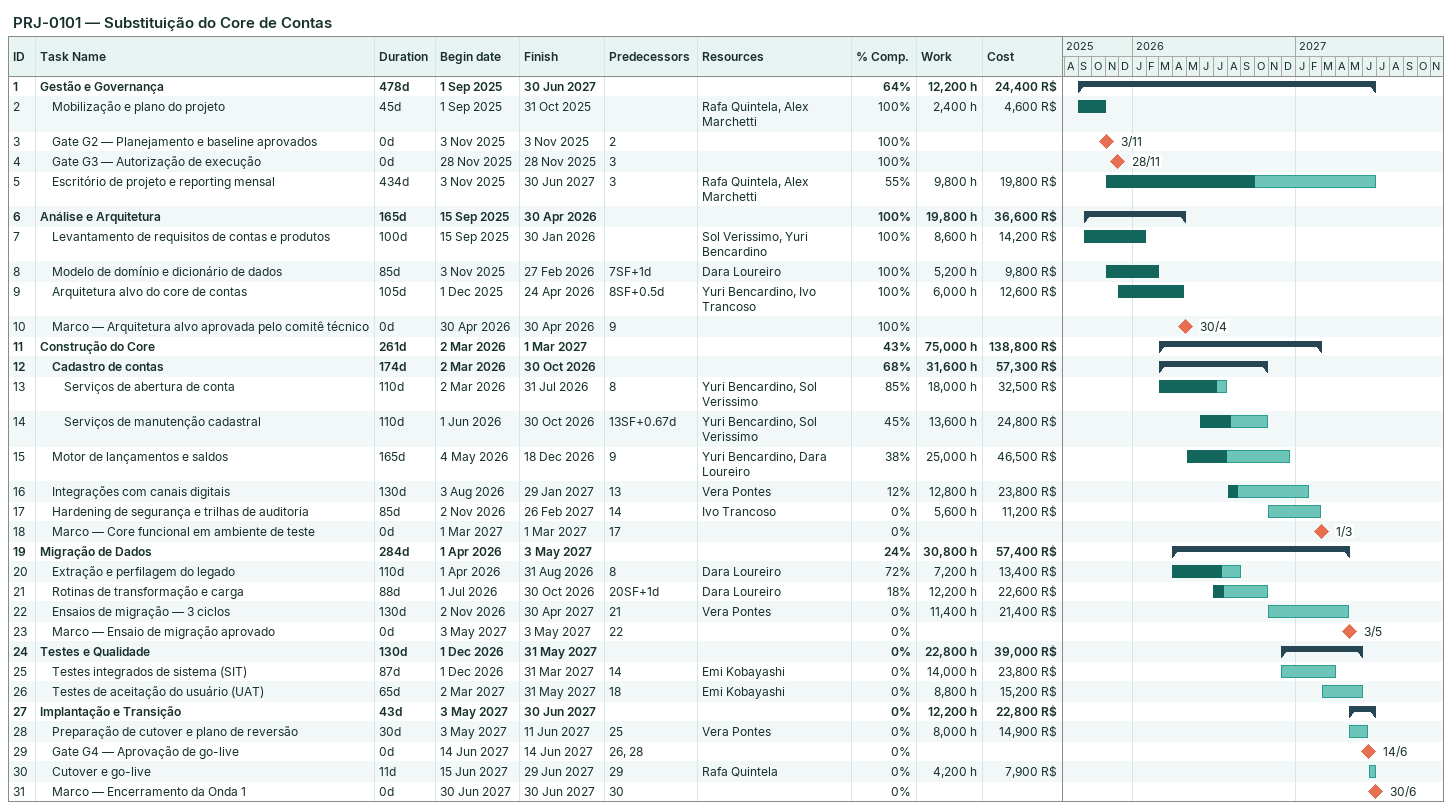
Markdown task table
PRJ-0101 — Substituição do Core de Contas

| ID | Level | Task | Duration | Start | Finish | Predecessors | Resources | % complete | Work (h) | Cost (R$) |
|---|---|---|---|---|---|---|---|---|---|---|
| 1 | 1 | **Gestão e Governança** | 478d | 2025-09-01 | 2027-06-30 |  |  | 64 | 12200 | 24400 |
| 2 | 2 | Mobilização e plano do projeto | 45d | 2025-09-01 | 2025-10-31 |  | Rafa Quintela, Alex Marchetti | 100 | 2400 | 4600 |
| 3 | 2 | Gate G2 — Planejamento e baseline aprovados | 0d | 2025-11-03 | 2025-11-03 | 2 |  | 100 |  |  |
| 4 | 2 | Gate G3 — Autorização de execução | 0d | 2025-11-28 | 2025-11-28 | 3 |  | 100 |  |  |
| 5 | 2 | Escritório de projeto e reporting mensal | 434d | 2025-11-03 | 2027-06-30 | 3 | Rafa Quintela, Alex Marchetti | 55 | 9800 | 19800 |
| 6 | 1 | **Análise e Arquitetura** | 165d | 2025-09-15 | 2026-04-30 |  |  | 100 | 19800 | 36600 |
| 7 | 2 | Levantamento de requisitos de contas e produtos | 100d | 2025-09-15 | 2026-01-30 |  | Sol Verissimo, Yuri Bencardino | 100 | 8600 | 14200 |
| 8 | 2 | Modelo de domínio e dicionário de dados | 85d | 2025-11-03 | 2026-02-27 | 7SF+1d | Dara Loureiro | 100 | 5200 | 9800 |
| 9 | 2 | Arquitetura alvo do core de contas | 105d | 2025-12-01 | 2026-04-24 | 8SF+0.5d | Yuri Bencardino, Ivo Trancoso | 100 | 6000 | 12600 |
| 10 | 2 | Marco — Arquitetura alvo aprovada pelo comitê técnico | 0d | 2026-04-30 | 2026-04-30 | 9 |  | 100 |  |  |
| 11 | 1 | **Construção do Core** | 261d | 2026-03-02 | 2027-03-01 |  |  | 43 | 75000 | 138800 |
| 12 | 2 | **Cadastro de contas** | 174d | 2026-03-02 | 2026-10-30 |  |  | 68 | 31600 | 57300 |
| 13 | 3 | Serviços de abertura de conta | 110d | 2026-03-02 | 2026-07-31 | 8 | Yuri Bencardino, Sol Verissimo | 85 | 18000 | 32500 |
| 14 | 3 | Serviços de manutenção cadastral | 110d | 2026-06-01 | 2026-10-30 | 13SF+0.67d | Yuri Bencardino, Sol Verissimo | 45 | 13600 | 24800 |
| 15 | 2 | Motor de lançamentos e saldos | 165d | 2026-05-04 | 2026-12-18 | 9 | Yuri Bencardino, Dara Loureiro | 38 | 25000 | 46500 |
| 16 | 2 | Integrações com canais digitais | 130d | 2026-08-03 | 2027-01-29 | 13 | Vera Pontes | 12 | 12800 | 23800 |
| 17 | 2 | Hardening de segurança e trilhas de auditoria | 85d | 2026-11-02 | 2027-02-26 | 14 | Ivo Trancoso | 0 | 5600 | 11200 |
| 18 | 2 | Marco — Core funcional em ambiente de teste | 0d | 2027-03-01 | 2027-03-01 | 17 |  | 0 |  |  |
| 19 | 1 | **Migração de Dados** | 284d | 2026-04-01 | 2027-05-03 |  |  | 24 | 30800 | 57400 |
| 20 | 2 | Extração e perfilagem do legado | 110d | 2026-04-01 | 2026-08-31 | 8 | Dara Loureiro | 72 | 7200 | 13400 |
| 21 | 2 | Rotinas de transformação e carga | 88d | 2026-07-01 | 2026-10-30 | 20SF+1d | Dara Loureiro | 18 | 12200 | 22600 |
| 22 | 2 | Ensaios de migração — 3 ciclos | 130d | 2026-11-02 | 2027-04-30 | 21 | Vera Pontes | 0 | 11400 | 21400 |
| 23 | 2 | Marco — Ensaio de migração aprovado | 0d | 2027-05-03 | 2027-05-03 | 22 |  | 0 |  |  |
| 24 | 1 | **Testes e Qualidade** | 130d | 2026-12-01 | 2027-05-31 |  |  | 0 | 22800 | 39000 |
| 25 | 2 | Testes integrados de sistema (SIT) | 87d | 2026-12-01 | 2027-03-31 | 14 | Emi Kobayashi | 0 | 14000 | 23800 |
| 26 | 2 | Testes de aceitação do usuário (UAT) | 65d | 2027-03-02 | 2027-05-31 | 18 | Emi Kobayashi | 0 | 8800 | 15200 |
| 27 | 1 | **Implantação e Transição** | 43d | 2027-05-03 | 2027-06-30 |  |  | 0 | 12200 | 22800 |
| 28 | 2 | Preparação de cutover e plano de reversão | 30d | 2027-05-03 | 2027-06-11 | 25 | Vera Pontes | 0 | 8000 | 14900 |
| 29 | 2 | Gate G4 — Aprovação de go-live | 0d | 2027-06-14 | 2027-06-14 | 26, 28 |  | 0 |  |  |
| 30 | 2 | Cutover e go-live | 11d | 2027-06-15 | 2027-06-29 | 29 | Rafa Quintela | 0 | 4200 | 7900 |
| 31 | 2 | Marco — Encerramento da Onda 1 | 0d | 2027-06-30 | 2027-06-30 | 30 |  | 0 |  |  |
